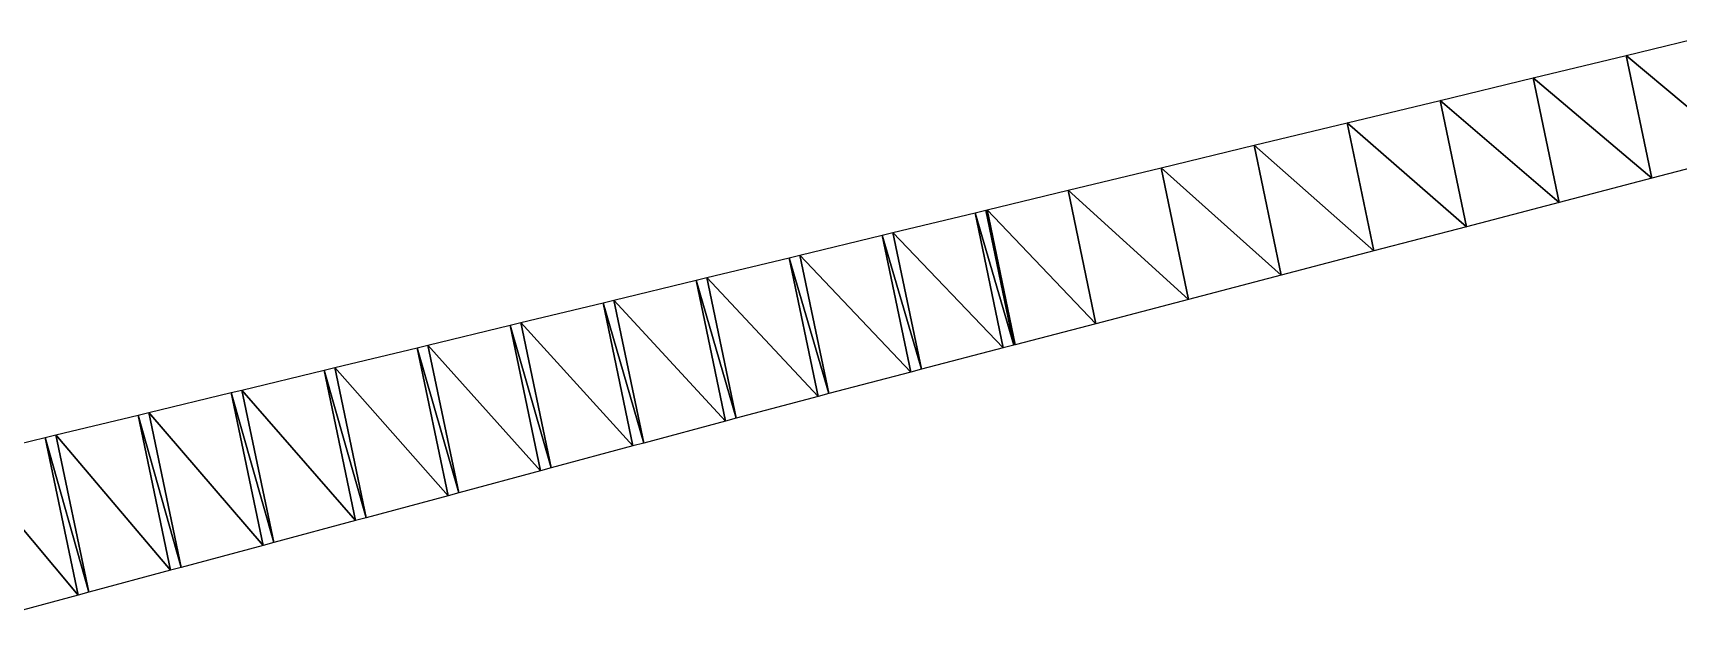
# Model space of a CAD drawing. Header units: metres. Extents: x 1882598 to 1885460, y 3171405 to 3171756.
# Drawn here: x 1883164.01 to 1883181.22, y 3171614.85 to 3171620.96 of the extents above; entities that cross this region are included whole.
import ezdxf

# ---------------------------------------------------------------- set-up
doc = ezdxf.new("R2010")
doc.units = ezdxf.units.M
doc.header["$MEASUREMENT"] = 0
doc.layers.add('Triangles surfaces projet', color=7, linetype='Continuous', true_color=0x848484)

msp = doc.modelspace()

# ---------------------------------------------------------------- linework, layer by layer
at = {"layer": 'Triangles surfaces projet'}
for points in [[(1883181.911, 3171619.694, 151.086), (1883180.675, 3171620.726, 151.058), (1883181.647, 3171620.961, 151.053), (1883181.911, 3171619.694, 151.086)], [(1883181.647, 3171620.961, 151.403), (1883181.911, 3171619.694, 151.436), (1883180.675, 3171620.726, 151.408), (1883181.647, 3171620.961, 151.403)], [(1883180.675, 3171620.726, 151.058), (1883180.943, 3171619.44, 151.091), (1883179.702, 3171620.491, 151.063), (1883180.675, 3171620.726, 151.058)], [(1883180.675, 3171620.726, 151.408), (1883180.943, 3171619.44, 151.441), (1883179.702, 3171620.491, 151.413), (1883180.675, 3171620.726, 151.408)], [(1883180.943, 3171619.44, 151.091), (1883180.675, 3171620.726, 151.058), (1883181.911, 3171619.694, 151.086), (1883180.943, 3171619.44, 151.091)], [(1883180.675, 3171620.726, 151.408), (1883181.911, 3171619.694, 151.436), (1883180.943, 3171619.44, 151.441), (1883180.675, 3171620.726, 151.408)], [(1883179.702, 3171620.491, 151.063), (1883179.974, 3171619.187, 151.096), (1883178.73, 3171620.255, 151.068), (1883179.702, 3171620.491, 151.063)], [(1883179.702, 3171620.491, 151.413), (1883179.974, 3171619.187, 151.446), (1883178.73, 3171620.255, 151.418), (1883179.702, 3171620.491, 151.413)], [(1883179.974, 3171619.187, 151.096), (1883179.702, 3171620.491, 151.063), (1883180.943, 3171619.44, 151.091), (1883179.974, 3171619.187, 151.096)], [(1883179.702, 3171620.491, 151.413), (1883180.943, 3171619.44, 151.441), (1883179.974, 3171619.187, 151.446), (1883179.702, 3171620.491, 151.413)], [(1883178.73, 3171620.255, 151.068), (1883179.006, 3171618.933, 151.102), (1883177.757, 3171620.02, 151.073), (1883178.73, 3171620.255, 151.068)], [(1883178.73, 3171620.255, 151.418), (1883179.006, 3171618.933, 151.452), (1883177.757, 3171620.02, 151.423), (1883178.73, 3171620.255, 151.418)], [(1883179.006, 3171618.933, 151.102), (1883178.73, 3171620.255, 151.068), (1883179.974, 3171619.187, 151.096), (1883179.006, 3171618.933, 151.102)], [(1883178.73, 3171620.255, 151.418), (1883179.974, 3171619.187, 151.446), (1883179.006, 3171618.933, 151.452), (1883178.73, 3171620.255, 151.418)], [(1883176.785, 3171619.785, 151.078), (1883177.757, 3171620.02, 151.073), (1883178.037, 3171618.68, 151.107), (1883176.785, 3171619.785, 151.078)], [(1883177.757, 3171620.02, 151.423), (1883178.037, 3171618.68, 151.457), (1883176.785, 3171619.785, 151.428), (1883177.757, 3171620.02, 151.423)], [(1883178.037, 3171618.68, 151.107), (1883177.757, 3171620.02, 151.073), (1883179.006, 3171618.933, 151.102), (1883178.037, 3171618.68, 151.107)], [(1883177.757, 3171620.02, 151.423), (1883179.006, 3171618.933, 151.452), (1883178.037, 3171618.68, 151.457), (1883177.757, 3171620.02, 151.423)], [(1883177.068, 3171618.426, 151.112), (1883175.812, 3171619.55, 151.083), (1883176.785, 3171619.785, 151.078), (1883177.068, 3171618.426, 151.112)], [(1883176.785, 3171619.785, 151.428), (1883177.068, 3171618.426, 151.462), (1883175.812, 3171619.55, 151.433), (1883176.785, 3171619.785, 151.428)], [(1883177.068, 3171618.426, 151.112), (1883176.785, 3171619.785, 151.078), (1883178.037, 3171618.68, 151.107), (1883177.068, 3171618.426, 151.112)], [(1883176.785, 3171619.785, 151.428), (1883178.037, 3171618.68, 151.457), (1883177.068, 3171618.426, 151.462), (1883176.785, 3171619.785, 151.428)], [(1883176.1, 3171618.173, 151.118), (1883174.84, 3171619.315, 151.088), (1883175.812, 3171619.55, 151.083), (1883176.1, 3171618.173, 151.118)], [(1883175.812, 3171619.55, 151.433), (1883176.1, 3171618.173, 151.468), (1883174.84, 3171619.315, 151.438), (1883175.812, 3171619.55, 151.433)], [(1883176.1, 3171618.173, 151.118), (1883175.812, 3171619.55, 151.083), (1883177.068, 3171618.426, 151.112), (1883176.1, 3171618.173, 151.118)], [(1883175.812, 3171619.55, 151.433), (1883177.068, 3171618.426, 151.462), (1883176.1, 3171618.173, 151.468), (1883175.812, 3171619.55, 151.433)], [(1883174.84, 3171619.315, 151.088), (1883175.131, 3171617.919, 151.123), (1883173.992, 3171619.11, 151.092), (1883174.84, 3171619.315, 151.088)], [(1883174.84, 3171619.315, 151.438), (1883175.131, 3171617.919, 151.473), (1883173.992, 3171619.11, 151.442), (1883174.84, 3171619.315, 151.438)], [(1883174.84, 3171619.315, 151.088), (1883176.1, 3171618.173, 151.118), (1883175.131, 3171617.919, 151.123), (1883174.84, 3171619.315, 151.088)], [(1883174.84, 3171619.315, 151.438), (1883176.1, 3171618.173, 151.468), (1883175.131, 3171617.919, 151.473), (1883174.84, 3171619.315, 151.438)], [(1883174.162, 3171617.666, 151.129), (1883173.007, 3171618.872, 151.097), (1883173.867, 3171619.08, 151.092), (1883174.162, 3171617.666, 151.129)], [(1883173.867, 3171619.08, 151.442), (1883174.162, 3171617.666, 151.479), (1883173.007, 3171618.872, 151.447), (1883173.867, 3171619.08, 151.442)], [(1883173.98, 3171619.107, 151.092), (1883174.274, 3171617.695, 151.128), (1883173.867, 3171619.08, 151.092), (1883173.98, 3171619.107, 151.092)], [(1883173.98, 3171619.107, 151.442), (1883174.274, 3171617.695, 151.478), (1883173.867, 3171619.08, 151.442), (1883173.98, 3171619.107, 151.442)], [(1883174.274, 3171617.695, 151.128), (1883174.162, 3171617.666, 151.129), (1883173.867, 3171619.08, 151.092), (1883174.274, 3171617.695, 151.128)], [(1883173.867, 3171619.08, 151.442), (1883174.274, 3171617.695, 151.478), (1883174.162, 3171617.666, 151.479), (1883173.867, 3171619.08, 151.442)], [(1883173.98, 3171619.107, 151.092), (1883173.992, 3171619.11, 151.092), (1883174.286, 3171617.698, 151.128), (1883173.98, 3171619.107, 151.092)], [(1883173.992, 3171619.11, 151.442), (1883174.286, 3171617.698, 151.478), (1883173.98, 3171619.107, 151.442), (1883173.992, 3171619.11, 151.442)], [(1883173.98, 3171619.107, 151.092), (1883174.286, 3171617.698, 151.128), (1883174.274, 3171617.695, 151.128), (1883173.98, 3171619.107, 151.092)], [(1883173.98, 3171619.107, 151.442), (1883174.286, 3171617.698, 151.478), (1883174.274, 3171617.695, 151.478), (1883173.98, 3171619.107, 151.442)], [(1883175.131, 3171617.919, 151.123), (1883174.286, 3171617.698, 151.128), (1883173.992, 3171619.11, 151.092), (1883175.131, 3171617.919, 151.123)], [(1883173.992, 3171619.11, 151.442), (1883175.131, 3171617.919, 151.473), (1883174.286, 3171617.698, 151.478), (1883173.992, 3171619.11, 151.442)], [(1883172.895, 3171618.844, 151.097), (1883173.007, 3171618.872, 151.097), (1883173.306, 3171617.442, 151.133), (1883172.895, 3171618.844, 151.097)], [(1883173.007, 3171618.872, 151.447), (1883173.306, 3171617.442, 151.483), (1883172.895, 3171618.844, 151.447), (1883173.007, 3171618.872, 151.447)], [(1883173.007, 3171618.872, 151.097), (1883174.162, 3171617.666, 151.129), (1883173.306, 3171617.442, 151.133), (1883173.007, 3171618.872, 151.097)], [(1883173.007, 3171618.872, 151.447), (1883174.162, 3171617.666, 151.479), (1883173.306, 3171617.442, 151.483), (1883173.007, 3171618.872, 151.447)], [(1883172.895, 3171618.844, 151.097), (1883173.194, 3171617.412, 151.134), (1883172.035, 3171618.636, 151.102), (1883172.895, 3171618.844, 151.097)], [(1883172.895, 3171618.844, 151.447), (1883173.194, 3171617.412, 151.484), (1883172.035, 3171618.636, 151.452), (1883172.895, 3171618.844, 151.447)], [(1883172.895, 3171618.844, 151.097), (1883173.306, 3171617.442, 151.133), (1883173.194, 3171617.412, 151.134), (1883172.895, 3171618.844, 151.097)], [(1883172.895, 3171618.844, 151.447), (1883173.306, 3171617.442, 151.483), (1883173.194, 3171617.412, 151.484), (1883172.895, 3171618.844, 151.447)], [(1883171.922, 3171618.609, 151.102), (1883172.225, 3171617.159, 151.139), (1883171.062, 3171618.401, 151.106), (1883171.922, 3171618.609, 151.102)], [(1883171.922, 3171618.609, 151.452), (1883172.225, 3171617.159, 151.489), (1883171.062, 3171618.401, 151.456), (1883171.922, 3171618.609, 151.452)], [(1883172.337, 3171617.188, 151.139), (1883171.922, 3171618.609, 151.102), (1883172.035, 3171618.636, 151.102), (1883172.337, 3171617.188, 151.139)], [(1883172.035, 3171618.636, 151.452), (1883172.337, 3171617.188, 151.489), (1883171.922, 3171618.609, 151.452), (1883172.035, 3171618.636, 151.452)], [(1883172.337, 3171617.188, 151.139), (1883172.225, 3171617.159, 151.139), (1883171.922, 3171618.609, 151.102), (1883172.337, 3171617.188, 151.139)], [(1883171.922, 3171618.609, 151.452), (1883172.337, 3171617.188, 151.489), (1883172.225, 3171617.159, 151.489), (1883171.922, 3171618.609, 151.452)], [(1883173.194, 3171617.412, 151.134), (1883172.337, 3171617.188, 151.139), (1883172.035, 3171618.636, 151.102), (1883173.194, 3171617.412, 151.134)], [(1883172.035, 3171618.636, 151.452), (1883173.194, 3171617.412, 151.484), (1883172.337, 3171617.188, 151.489), (1883172.035, 3171618.636, 151.452)], [(1883170.09, 3171618.166, 151.111), (1883170.95, 3171618.374, 151.107), (1883171.258, 3171616.9, 151.145), (1883170.09, 3171618.166, 151.111)], [(1883170.95, 3171618.374, 151.457), (1883171.258, 3171616.9, 151.495), (1883170.09, 3171618.166, 151.461), (1883170.95, 3171618.374, 151.457)], [(1883171.062, 3171618.401, 151.106), (1883171.369, 3171616.93, 151.144), (1883170.95, 3171618.374, 151.107), (1883171.062, 3171618.401, 151.106)], [(1883171.062, 3171618.401, 151.456), (1883171.369, 3171616.93, 151.494), (1883170.95, 3171618.374, 151.457), (1883171.062, 3171618.401, 151.456)], [(1883171.258, 3171616.9, 151.145), (1883170.95, 3171618.374, 151.107), (1883171.369, 3171616.93, 151.144), (1883171.258, 3171616.9, 151.145)], [(1883170.95, 3171618.374, 151.457), (1883171.369, 3171616.93, 151.494), (1883171.258, 3171616.9, 151.495), (1883170.95, 3171618.374, 151.457)], [(1883171.062, 3171618.401, 151.106), (1883172.225, 3171617.159, 151.139), (1883171.369, 3171616.93, 151.144), (1883171.062, 3171618.401, 151.106)], [(1883171.062, 3171618.401, 151.456), (1883172.225, 3171617.159, 151.489), (1883171.369, 3171616.93, 151.494), (1883171.062, 3171618.401, 151.456)], [(1883170.402, 3171616.67, 151.15), (1883169.977, 3171618.139, 151.112), (1883170.09, 3171618.166, 151.111), (1883170.402, 3171616.67, 151.15)], [(1883170.09, 3171618.166, 151.461), (1883170.402, 3171616.67, 151.5), (1883169.977, 3171618.139, 151.462), (1883170.09, 3171618.166, 151.461)], [(1883170.09, 3171618.166, 151.111), (1883171.258, 3171616.9, 151.145), (1883170.402, 3171616.67, 151.15), (1883170.09, 3171618.166, 151.111)], [(1883170.09, 3171618.166, 151.461), (1883171.258, 3171616.9, 151.495), (1883170.402, 3171616.67, 151.5), (1883170.09, 3171618.166, 151.461)], [(1883169.117, 3171617.931, 151.117), (1883169.977, 3171618.139, 151.112), (1883170.29, 3171616.64, 151.15), (1883169.117, 3171617.931, 151.117)], [(1883169.977, 3171618.139, 151.462), (1883170.29, 3171616.64, 151.5), (1883169.117, 3171617.931, 151.467), (1883169.977, 3171618.139, 151.462)], [(1883169.977, 3171618.139, 151.112), (1883170.402, 3171616.67, 151.15), (1883170.29, 3171616.64, 151.15), (1883169.977, 3171618.139, 151.112)], [(1883169.977, 3171618.139, 151.462), (1883170.402, 3171616.67, 151.5), (1883170.29, 3171616.64, 151.5), (1883169.977, 3171618.139, 151.462)], [(1883169.005, 3171617.904, 151.117), (1883169.323, 3171616.38, 151.156), (1883168.145, 3171617.696, 151.122), (1883169.005, 3171617.904, 151.117)], [(1883169.005, 3171617.904, 151.467), (1883169.323, 3171616.38, 151.506), (1883168.145, 3171617.696, 151.472), (1883169.005, 3171617.904, 151.467)], [(1883169.435, 3171616.41, 151.155), (1883169.005, 3171617.904, 151.117), (1883169.117, 3171617.931, 151.117), (1883169.435, 3171616.41, 151.155)], [(1883169.117, 3171617.931, 151.467), (1883169.435, 3171616.41, 151.505), (1883169.005, 3171617.904, 151.467), (1883169.117, 3171617.931, 151.467)], [(1883169.323, 3171616.38, 151.156), (1883169.005, 3171617.904, 151.117), (1883169.435, 3171616.41, 151.155), (1883169.323, 3171616.38, 151.156)], [(1883169.005, 3171617.904, 151.467), (1883169.435, 3171616.41, 151.505), (1883169.323, 3171616.38, 151.506), (1883169.005, 3171617.904, 151.467)], [(1883169.435, 3171616.41, 151.155), (1883169.117, 3171617.931, 151.117), (1883170.29, 3171616.64, 151.15), (1883169.435, 3171616.41, 151.155)], [(1883169.117, 3171617.931, 151.467), (1883170.29, 3171616.64, 151.5), (1883169.435, 3171616.41, 151.505), (1883169.117, 3171617.931, 151.467)], [(1883168.356, 3171616.12, 151.162), (1883167.173, 3171617.46, 151.128), (1883168.033, 3171617.668, 151.123), (1883168.356, 3171616.12, 151.162)], [(1883168.033, 3171617.668, 151.473), (1883168.356, 3171616.12, 151.512), (1883167.173, 3171617.46, 151.478), (1883168.033, 3171617.668, 151.473)], [(1883168.145, 3171617.696, 151.122), (1883168.468, 3171616.15, 151.161), (1883168.033, 3171617.668, 151.123), (1883168.145, 3171617.696, 151.122)], [(1883168.145, 3171617.696, 151.472), (1883168.468, 3171616.15, 151.511), (1883168.033, 3171617.668, 151.473), (1883168.145, 3171617.696, 151.472)], [(1883168.033, 3171617.668, 151.123), (1883168.468, 3171616.15, 151.161), (1883168.356, 3171616.12, 151.162), (1883168.033, 3171617.668, 151.123)], [(1883168.033, 3171617.668, 151.473), (1883168.468, 3171616.15, 151.511), (1883168.356, 3171616.12, 151.512), (1883168.033, 3171617.668, 151.473)], [(1883168.145, 3171617.696, 151.122), (1883169.323, 3171616.38, 151.156), (1883168.468, 3171616.15, 151.161), (1883168.145, 3171617.696, 151.122)], [(1883168.145, 3171617.696, 151.472), (1883169.323, 3171616.38, 151.506), (1883168.468, 3171616.15, 151.511), (1883168.145, 3171617.696, 151.472)], [(1883166.2, 3171617.225, 151.134), (1883167.06, 3171617.433, 151.128), (1883167.388, 3171615.86, 151.169), (1883166.2, 3171617.225, 151.134)], [(1883167.06, 3171617.433, 151.478), (1883167.388, 3171615.86, 151.519), (1883166.2, 3171617.225, 151.484), (1883167.06, 3171617.433, 151.478)], [(1883167.06, 3171617.433, 151.128), (1883167.173, 3171617.46, 151.128), (1883167.5, 3171615.89, 151.168), (1883167.06, 3171617.433, 151.128)], [(1883167.173, 3171617.46, 151.478), (1883167.5, 3171615.89, 151.518), (1883167.06, 3171617.433, 151.478), (1883167.173, 3171617.46, 151.478)], [(1883167.5, 3171615.89, 151.168), (1883167.388, 3171615.86, 151.169), (1883167.06, 3171617.433, 151.128), (1883167.5, 3171615.89, 151.168)], [(1883167.06, 3171617.433, 151.478), (1883167.5, 3171615.89, 151.518), (1883167.388, 3171615.86, 151.519), (1883167.06, 3171617.433, 151.478)], [(1883167.173, 3171617.46, 151.128), (1883168.356, 3171616.12, 151.162), (1883167.5, 3171615.89, 151.168), (1883167.173, 3171617.46, 151.128)], [(1883167.173, 3171617.46, 151.478), (1883168.356, 3171616.12, 151.512), (1883167.5, 3171615.89, 151.518), (1883167.173, 3171617.46, 151.478)], [(1883166.088, 3171617.198, 151.135), (1883166.421, 3171615.6, 151.175), (1883165.228, 3171616.99, 151.14), (1883166.088, 3171617.198, 151.135)], [(1883166.088, 3171617.198, 151.485), (1883166.421, 3171615.6, 151.525), (1883165.228, 3171616.99, 151.49), (1883166.088, 3171617.198, 151.485)], [(1883166.2, 3171617.225, 151.134), (1883166.533, 3171615.63, 151.175), (1883166.088, 3171617.198, 151.135), (1883166.2, 3171617.225, 151.134)], [(1883166.2, 3171617.225, 151.484), (1883166.533, 3171615.63, 151.525), (1883166.088, 3171617.198, 151.485), (1883166.2, 3171617.225, 151.484)], [(1883166.088, 3171617.198, 151.135), (1883166.533, 3171615.63, 151.175), (1883166.421, 3171615.6, 151.175), (1883166.088, 3171617.198, 151.135)], [(1883166.088, 3171617.198, 151.485), (1883166.533, 3171615.63, 151.525), (1883166.421, 3171615.6, 151.525), (1883166.088, 3171617.198, 151.485)], [(1883167.388, 3171615.86, 151.169), (1883166.533, 3171615.63, 151.175), (1883166.2, 3171617.225, 151.134), (1883167.388, 3171615.86, 151.169)], [(1883166.2, 3171617.225, 151.484), (1883167.388, 3171615.86, 151.519), (1883166.533, 3171615.63, 151.525), (1883166.2, 3171617.225, 151.484)], [(1883165.454, 3171615.34, 151.183), (1883164.255, 3171616.755, 151.148), (1883165.115, 3171616.963, 151.141), (1883165.454, 3171615.34, 151.183)], [(1883165.115, 3171616.963, 151.491), (1883165.454, 3171615.34, 151.533), (1883164.255, 3171616.755, 151.498), (1883165.115, 3171616.963, 151.491)], [(1883165.115, 3171616.963, 151.141), (1883165.228, 3171616.99, 151.14), (1883165.566, 3171615.37, 151.182), (1883165.115, 3171616.963, 151.141)], [(1883165.228, 3171616.99, 151.49), (1883165.566, 3171615.37, 151.532), (1883165.115, 3171616.963, 151.491), (1883165.228, 3171616.99, 151.49)], [(1883165.454, 3171615.34, 151.183), (1883165.115, 3171616.963, 151.141), (1883165.566, 3171615.37, 151.182), (1883165.454, 3171615.34, 151.183)], [(1883165.115, 3171616.963, 151.491), (1883165.566, 3171615.37, 151.532), (1883165.454, 3171615.34, 151.533), (1883165.115, 3171616.963, 151.491)], [(1883165.566, 3171615.37, 151.182), (1883165.228, 3171616.99, 151.14), (1883166.421, 3171615.6, 151.175), (1883165.566, 3171615.37, 151.182)], [(1883165.228, 3171616.99, 151.49), (1883166.421, 3171615.6, 151.525), (1883165.566, 3171615.37, 151.532), (1883165.228, 3171616.99, 151.49)], [(1883163.283, 3171616.52, 151.156), (1883164.143, 3171616.728, 151.149), (1883164.487, 3171615.08, 151.191), (1883163.283, 3171616.52, 151.156)], [(1883164.143, 3171616.728, 151.499), (1883164.487, 3171615.08, 151.541), (1883163.283, 3171616.52, 151.506), (1883164.143, 3171616.728, 151.499)], [(1883164.598, 3171615.11, 151.19), (1883164.143, 3171616.728, 151.149), (1883164.255, 3171616.755, 151.148), (1883164.598, 3171615.11, 151.19)], [(1883164.255, 3171616.755, 151.498), (1883164.598, 3171615.11, 151.54), (1883164.143, 3171616.728, 151.499), (1883164.255, 3171616.755, 151.498)], [(1883164.143, 3171616.728, 151.149), (1883164.598, 3171615.11, 151.19), (1883164.487, 3171615.08, 151.191), (1883164.143, 3171616.728, 151.149)], [(1883164.143, 3171616.728, 151.499), (1883164.598, 3171615.11, 151.54), (1883164.487, 3171615.08, 151.541), (1883164.143, 3171616.728, 151.499)], [(1883165.454, 3171615.34, 151.183), (1883164.598, 3171615.11, 151.19), (1883164.255, 3171616.755, 151.148), (1883165.454, 3171615.34, 151.183)], [(1883164.255, 3171616.755, 151.498), (1883165.454, 3171615.34, 151.533), (1883164.598, 3171615.11, 151.54), (1883164.255, 3171616.755, 151.498)], [(1883163.631, 3171614.85, 151.198), (1883163.283, 3171616.52, 151.156), (1883164.487, 3171615.08, 151.191), (1883163.631, 3171614.85, 151.198)], [(1883163.283, 3171616.52, 151.506), (1883164.487, 3171615.08, 151.541), (1883163.631, 3171614.85, 151.548), (1883163.283, 3171616.52, 151.506)]]:
    msp.add_3dface(points, dxfattribs=at)

doc.saveas('drawing.dxf')
